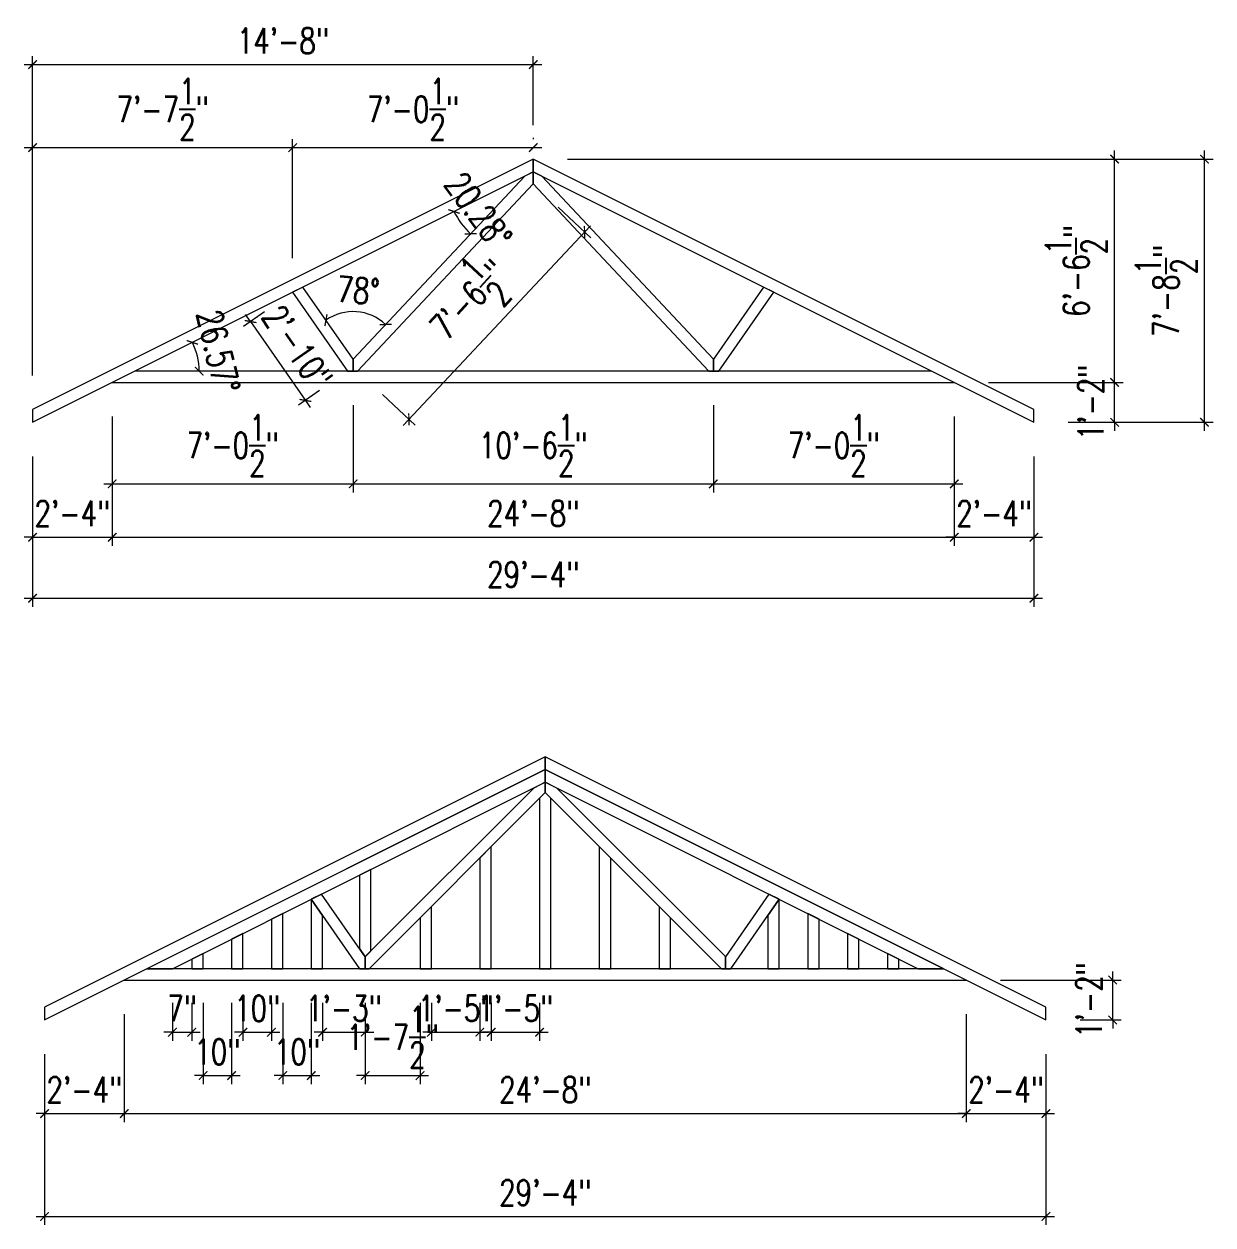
# Model space of a CAD drawing. Header units: inches. Extents: x -562 to 8953, y -6490 to -2066.
# Drawn here: x 3808.5 to 4226.5, y -5621.7 to -5199.7 of the extents above; entities that cross this region are included whole.
import ezdxf

# ---------------------------------------------------------------- set-up
doc = ezdxf.new("R2010")
doc.units = ezdxf.units.IN
doc.header["$MEASUREMENT"] = 0
doc.layers.add('A-COLS', color=52, linetype='Continuous', lineweight=9)
doc.styles.add('Arch-Dim', font='romans.shx', dxfattribs={"width": 0.75})
doc.dimstyles.new('Aec-Arch-I-48', dxfattribs={"dimscale": 48, "dimtxt": 0.1875, "dimasz": 0.0625, "dimexe": 0.0625, "dimexo": 0.25, "dimgap": 0.0625, "dimtad": 1, "dimdec": 1, "dimzin": 3, "dimdsep": 46, "dimlunit": 4, "dimtxsty": 'Arch-Dim', "dimblk": 'ARCHTICK', "dimcen": 0.09375, "dimdle": 0.0625, "dimclrd": 1, "dimclre": 1, "dimclrt": 1, "dimazin": 2, "dimtfac": 1, "dimtdec": 1, "dimtix": 1, "dimtmove": 1, "dimatfit": 2, "dimfxl": 1, "dimtolj": 1, "dimtzin": 0, "dimlwd": 5, "dimlwe": 5, "dimarcsym": 0})

# ---------------------------------------------------------------- blocks, each defined once
blk = doc.blocks.new('_ArchTick')
at = {"color": 0, "linetype": 'ByBlock', "lineweight": 100, "const_width": 0.15}
blk.add_lwpolyline([(-0.5, -0.5), (0.5, 0.5)], dxfattribs=at)
blk = doc.blocks.new('*D170')
at = {"color": 1, "linetype": 'Continuous', "lineweight": 5, "transparency": 16777216}
for p, q in [((3811.52, -5351.67), (3811.52, -5404.52)), ((4163.52, -5351.67), (4163.52, -5404.52)), ((3808.52, -5401.52), (4166.52, -5401.52))]:
    blk.add_line(p, q, dxfattribs=at)
at = {"layer": 'Defpoints', "color": 0, "transparency": 16777216}
for p in [(3811.52, -5339.67), (4163.52, -5339.67), (4163.52, -5401.52)]:
    blk.add_point(p, dxfattribs=at)
at = {"color": 1, "lineweight": 5, "transparency": 16777216, "xscale": 3, "yscale": 3, "zscale": 3, "rotation": 180}
blk.add_blockref('_ArchTick', (3811.52, -5401.52), dxfattribs=at)
at = {"color": 1, "lineweight": 5, "transparency": 16777216, "xscale": 3, "yscale": 3, "zscale": 3}
blk.add_blockref('_ArchTick', (4163.52, -5401.52), dxfattribs=at)
at = {"color": 1, "transparency": 16777216, "insert": (3987.52, -5393.16), "char_height": 9, "attachment_point": 5, "style": 'Arch-Dim'}
blk.add_mtext('\\A1;29\'-4"', dxfattribs=at)
blk = doc.blocks.new('*D171')
at = {"color": 1, "linetype": 'Continuous', "lineweight": 5, "transparency": 16777216}
for p, q in [((3839.52, -5337.67), (3839.52, -5383.07)), ((4135.52, -5337.67), (4135.52, -5383.07)), ((3836.52, -5380.07), (4138.52, -5380.07))]:
    blk.add_line(p, q, dxfattribs=at)
at = {"layer": 'Defpoints', "color": 0, "transparency": 16777216}
for p in [(3839.52, -5325.67), (4135.52, -5325.67), (4135.52, -5380.07)]:
    blk.add_point(p, dxfattribs=at)
at = {"color": 1, "lineweight": 5, "transparency": 16777216, "xscale": 3, "yscale": 3, "zscale": 3, "rotation": 180}
blk.add_blockref('_ArchTick', (3839.52, -5380.07), dxfattribs=at)
at = {"color": 1, "lineweight": 5, "transparency": 16777216, "xscale": 3, "yscale": 3, "zscale": 3}
blk.add_blockref('_ArchTick', (4135.52, -5380.07), dxfattribs=at)
at = {"color": 1, "transparency": 16777216, "insert": (3987.52, -5371.71), "char_height": 9, "attachment_point": 5, "style": 'Arch-Dim'}
blk.add_mtext('\\A1;24\'-8"', dxfattribs=at)
blk = doc.blocks.new('*D172')
at = {"color": 1, "linetype": 'Continuous', "lineweight": 5, "transparency": 16777216}
for p, q in [((4147.52, -5325.67), (4194.89, -5325.67)), ((4191.89, -5325.67), (4191.89, -5322.67)), ((4191.89, -5339.67), (4191.89, -5325.67)), ((4175.52, -5339.67), (4194.89, -5339.67)), ((4191.89, -5339.67), (4191.89, -5342.67))]:
    blk.add_line(p, q, dxfattribs=at)
at = {"layer": 'Defpoints', "color": 0, "transparency": 16777216}
for p in [(4135.52, -5325.67), (4191.89, -5325.67), (4163.52, -5339.67)]:
    blk.add_point(p, dxfattribs=at)
at = {"color": 1, "lineweight": 5, "transparency": 16777216, "xscale": 3, "yscale": 3, "zscale": 3}
for p, rotation in [((4191.89, -5325.67), 270), ((4191.89, -5339.67), 90)]:
    blk.add_blockref('_ArchTick', p, dxfattribs=dict(at, rotation=rotation))
at = {"color": 1, "transparency": 16777216, "insert": (4183.53, -5332.67), "char_height": 9, "attachment_point": 5, "rotation": 90, "style": 'Arch-Dim'}
blk.add_mtext('\\A1;1\'-2"', dxfattribs=at)
blk = doc.blocks.new('*D173')
at = {"color": 1, "linetype": 'Continuous', "lineweight": 5, "transparency": 16777216}
for p, q in [((4191.89, -5328.67), (4191.89, -5244.2)), ((3999.52, -5247.2), (4194.89, -5247.2)), ((4147.52, -5325.67), (4194.89, -5325.67))]:
    blk.add_line(p, q, dxfattribs=at)
at = {"layer": 'Defpoints', "color": 0, "transparency": 16777216}
for p in [(3987.52, -5247.2), (4191.89, -5247.2), (4135.52, -5325.67)]:
    blk.add_point(p, dxfattribs=at)
at = {"color": 1, "lineweight": 5, "transparency": 16777216, "xscale": 3, "yscale": 3, "zscale": 3}
for p, rotation in [((4191.89, -5247.2), 90), ((4191.89, -5325.67), 270)]:
    blk.add_blockref('_ArchTick', p, dxfattribs=dict(at, rotation=rotation))
at = {"color": 1, "transparency": 16777216, "insert": (4178.39, -5286.44), "char_height": 9, "attachment_point": 5, "rotation": 90, "style": 'Arch-Dim'}
blk.add_mtext('\\A1;6\'-6{\\H1x;\\S1/2;}"', dxfattribs=at)
blk = doc.blocks.new('*D174')
at = {"color": 1, "linetype": 'Continuous', "lineweight": 5, "transparency": 16777216}
for p, q in [((4223.47, -5342.67), (4223.47, -5244.2)), ((3999.52, -5247.2), (4226.47, -5247.2)), ((4175.52, -5339.67), (4226.47, -5339.67))]:
    blk.add_line(p, q, dxfattribs=at)
at = {"layer": 'Defpoints', "color": 0, "transparency": 16777216}
for p in [(3987.52, -5247.2), (4223.47, -5247.2), (4163.52, -5339.67)]:
    blk.add_point(p, dxfattribs=at)
at = {"color": 1, "lineweight": 5, "transparency": 16777216, "xscale": 3, "yscale": 3, "zscale": 3}
for p, rotation in [((4223.47, -5247.2), 90), ((4223.47, -5339.67), 270)]:
    blk.add_blockref('_ArchTick', p, dxfattribs=dict(at, rotation=rotation))
at = {"color": 1, "transparency": 16777216, "insert": (4209.97, -5293.44), "char_height": 9, "attachment_point": 5, "rotation": 90, "style": 'Arch-Dim'}
blk.add_mtext('\\A1;7\'-8{\\H1x;\\S1/2;}"', dxfattribs=at)
blk = doc.blocks.new('*D175')
at = {"color": 1, "linetype": 'Continuous', "lineweight": 5, "transparency": 16777216}
for p, q in [((3839.52, -5356.43), (3839.52, -5383.07)), ((3811.52, -5370.43), (3811.52, -5383.07)), ((3811.52, -5380.07), (3808.52, -5380.07)), ((3811.52, -5380.07), (3839.52, -5380.07)), ((3839.52, -5380.07), (3842.52, -5380.07))]:
    blk.add_line(p, q, dxfattribs=at)
at = {"layer": 'Defpoints', "color": 0, "transparency": 16777216}
for p in [(3839.52, -5344.43), (3811.52, -5358.43), (3839.52, -5380.07)]:
    blk.add_point(p, dxfattribs=at)
at = {"color": 1, "lineweight": 5, "transparency": 16777216, "xscale": 3, "yscale": 3, "zscale": 3}
blk.add_blockref('_ArchTick', (3811.52, -5380.07), dxfattribs=at)
at = {"color": 1, "lineweight": 5, "transparency": 16777216, "xscale": 3, "yscale": 3, "zscale": 3, "rotation": 180}
blk.add_blockref('_ArchTick', (3839.52, -5380.07), dxfattribs=at)
at = {"color": 1, "transparency": 16777216, "insert": (3825.52, -5371.71), "char_height": 9, "attachment_point": 5, "style": 'Arch-Dim'}
blk.add_mtext('\\A1;2\'-4"', dxfattribs=at)
blk = doc.blocks.new('*D176')
at = {"color": 1, "linetype": 'Continuous', "lineweight": 5, "transparency": 16777216}
for p, q in [((3924.21, -5333.67), (3924.21, -5364.31)), ((3839.52, -5337.67), (3839.52, -5364.31)), ((3836.52, -5361.31), (3927.21, -5361.31))]:
    blk.add_line(p, q, dxfattribs=at)
at = {"layer": 'Defpoints', "color": 0, "transparency": 16777216}
for p in [(3924.21, -5321.67), (3839.52, -5325.67), (3924.21, -5361.31)]:
    blk.add_point(p, dxfattribs=at)
at = {"color": 1, "lineweight": 5, "transparency": 16777216, "xscale": 3, "yscale": 3, "zscale": 3, "rotation": 180}
blk.add_blockref('_ArchTick', (3839.52, -5361.31), dxfattribs=at)
at = {"color": 1, "lineweight": 5, "transparency": 16777216, "xscale": 3, "yscale": 3, "zscale": 3}
blk.add_blockref('_ArchTick', (3924.21, -5361.31), dxfattribs=at)
at = {"color": 1, "transparency": 16777216, "insert": (3881.86, -5347.81), "char_height": 9, "attachment_point": 5, "style": 'Arch-Dim'}
blk.add_mtext('\\A1;7\'-0{\\H1x;\\S1/2;}"', dxfattribs=at)
blk = doc.blocks.new('*D177')
at = {"color": 1, "linetype": 'Continuous', "lineweight": 5, "transparency": 16777216}
for p, q in [((3924.21, -5333.67), (3924.21, -5364.31)), ((4050.83, -5333.67), (4050.83, -5364.31)), ((3921.21, -5361.31), (4053.83, -5361.31))]:
    blk.add_line(p, q, dxfattribs=at)
at = {"layer": 'Defpoints', "color": 0, "transparency": 16777216}
for p in [(3924.21, -5321.67), (4050.83, -5321.67), (4050.83, -5361.31)]:
    blk.add_point(p, dxfattribs=at)
at = {"color": 1, "lineweight": 5, "transparency": 16777216, "xscale": 3, "yscale": 3, "zscale": 3, "rotation": 180}
blk.add_blockref('_ArchTick', (3924.21, -5361.31), dxfattribs=at)
at = {"color": 1, "lineweight": 5, "transparency": 16777216, "xscale": 3, "yscale": 3, "zscale": 3}
blk.add_blockref('_ArchTick', (4050.83, -5361.31), dxfattribs=at)
at = {"color": 1, "transparency": 16777216, "insert": (3987.52, -5347.81), "char_height": 9, "attachment_point": 5, "style": 'Arch-Dim'}
blk.add_mtext('\\A1;10\'-6{\\H1x;\\S1/2;}"', dxfattribs=at)
blk = doc.blocks.new('*D178')
at = {"color": 1, "linetype": 'Continuous', "lineweight": 5, "transparency": 16777216}
for p, q in [((4050.83, -5333.67), (4050.83, -5364.31)), ((4135.52, -5337.67), (4135.52, -5364.31)), ((4047.83, -5361.31), (4138.52, -5361.31))]:
    blk.add_line(p, q, dxfattribs=at)
at = {"layer": 'Defpoints', "color": 0, "transparency": 16777216}
for p in [(4050.83, -5321.67), (4135.52, -5325.67), (4135.52, -5361.31)]:
    blk.add_point(p, dxfattribs=at)
at = {"color": 1, "lineweight": 5, "transparency": 16777216, "xscale": 3, "yscale": 3, "zscale": 3, "rotation": 180}
blk.add_blockref('_ArchTick', (4050.83, -5361.31), dxfattribs=at)
at = {"color": 1, "lineweight": 5, "transparency": 16777216, "xscale": 3, "yscale": 3, "zscale": 3}
blk.add_blockref('_ArchTick', (4135.52, -5361.31), dxfattribs=at)
at = {"color": 1, "transparency": 16777216, "insert": (4093.17, -5347.81), "char_height": 9, "attachment_point": 5, "style": 'Arch-Dim'}
blk.add_mtext('\\A1;7\'-0{\\H1x;\\S1/2;}"', dxfattribs=at)
blk = doc.blocks.new('*D179')
at = {"color": 1, "linetype": 'Continuous', "lineweight": 5, "transparency": 16777216}
for p, q in [((3893.1, -5300.81), (3885.68, -5305.98)), ((3888.15, -5304.26), (3886.43, -5301.8)), ((3888.15, -5304.26), (3907.44, -5331.98)), ((3912.4, -5328.53), (3904.98, -5333.69)), ((3907.44, -5331.98), (3909.15, -5334.44))]:
    blk.add_line(p, q, dxfattribs=at)
at = {"layer": 'Defpoints', "color": 0, "transparency": 16777216}
for p in [(3902.95, -5293.96), (3922.25, -5321.67), (3907.44, -5331.98)]:
    blk.add_point(p, dxfattribs=at)
at = {"color": 1, "lineweight": 5, "transparency": 16777216, "xscale": 3, "yscale": 3, "zscale": 3}
for p, rotation in [((3888.15, -5304.26), 304.8397437180369), ((3907.44, -5331.98), 124.8397437180369)]:
    blk.add_blockref('_ArchTick', p, dxfattribs=dict(at, rotation=rotation))
at = {"color": 1, "transparency": 16777216, "insert": (3904.65, -5313.35), "char_height": 9, "attachment_point": 5, "rotation": 304.8397, "style": 'Arch-Dim'}
blk.add_mtext('\\A1;2\'-10"', dxfattribs=at)
blk = doc.blocks.new('*D180')
at = {"color": 1, "linetype": 'Continuous', "lineweight": 5, "transparency": 16777216}
for p, q in [((3996.27, -5264.03), (4007.76, -5274.81)), ((3941.78, -5340.79), (4007.63, -5270.57)), ((3934.52, -5329.88), (3946.02, -5340.66))]:
    blk.add_line(p, q, dxfattribs=at)
at = {"layer": 'Defpoints', "color": 0, "transparency": 16777216}
for p in [(3987.52, -5255.82), (4005.57, -5272.75), (3925.77, -5321.67)]:
    blk.add_point(p, dxfattribs=at)
at = {"color": 1, "lineweight": 5, "transparency": 16777216, "xscale": 3, "yscale": 3, "zscale": 3}
for p, rotation in [((4005.57, -5272.75), 46.84195707382783), ((3943.83, -5338.61), 226.8419570738278)]:
    blk.add_blockref('_ArchTick', p, dxfattribs=dict(at, rotation=rotation))
at = {"color": 1, "transparency": 16777216, "insert": (3964.85, -5296.45), "char_height": 9, "attachment_point": 5, "rotation": 46.842, "style": 'Arch-Dim'}
blk.add_mtext('\\A1;7\'-6{\\H1x;\\S1/2;}"', dxfattribs=at)
blk = doc.blocks.new('*D181')
at = {"color": 1, "linetype": 'Continuous', "lineweight": 5, "transparency": 16777216}
for p, q in [((3811.52, -5323.2), (3811.52, -5210.97)), ((3987.52, -5235.2), (3987.52, -5210.97)), ((3808.52, -5213.97), (3990.52, -5213.97))]:
    blk.add_line(p, q, dxfattribs=at)
at = {"layer": 'Defpoints', "color": 0, "transparency": 16777216}
for p in [(3987.52, -5213.97), (3987.52, -5247.2), (3811.52, -5335.2)]:
    blk.add_point(p, dxfattribs=at)
at = {"color": 1, "lineweight": 5, "transparency": 16777216, "xscale": 3, "yscale": 3, "zscale": 3, "rotation": 180}
blk.add_blockref('_ArchTick', (3811.52, -5213.97), dxfattribs=at)
at = {"color": 1, "lineweight": 5, "transparency": 16777216, "xscale": 3, "yscale": 3, "zscale": 3}
blk.add_blockref('_ArchTick', (3987.52, -5213.97), dxfattribs=at)
at = {"color": 1, "transparency": 16777216, "insert": (3899.52, -5205.62), "char_height": 9, "attachment_point": 5, "style": 'Arch-Dim'}
blk.add_mtext('\\A1;14\'-8"', dxfattribs=at)
blk = doc.blocks.new('*D182')
at = {"color": 1, "linetype": 'Continuous', "lineweight": 5, "transparency": 16777216}
blk.add_arc((3847.52, -5321.67), 22.57, 360, 26.5651, dxfattribs=at)
at = {"layer": 'Defpoints', "color": 0, "transparency": 16777216}
for p in [(3987.52, -5251.67), (3847.52, -5321.67), (3869.82, -5318.2), (4127.52, -5321.67), (3811.52, -5339.67)]:
    blk.add_point(p, dxfattribs=at)
at = {"color": 1, "lineweight": 5, "transparency": 16777216, "xscale": 3, "yscale": 3, "zscale": 3}
for p, rotation in [((3867.71, -5311.58), 116.565051177078), ((3870.09, -5321.67), 269.9999999999993)]:
    blk.add_blockref('_ArchTick', p, dxfattribs=dict(at, rotation=rotation))
at = {"color": 1, "transparency": 16777216, "insert": (3876.79, -5314.76), "char_height": 9, "attachment_point": 5, "rotation": 283.2825, "style": 'Arch-Dim'}
blk.add_mtext('\\A1;26.57°', dxfattribs=at)
blk = doc.blocks.new('*D183')
at = {"color": 1, "linetype": 'Continuous', "lineweight": 5, "transparency": 16777216}
blk.add_arc((3924.21, -5317.49), 16.72, 46.842, 124.8397, dxfattribs=at)
at = {"layer": 'Defpoints', "color": 0, "transparency": 16777216}
for p in [(3984.52, -5253.17), (3906.57, -5292.15), (3929.14, -5301.52), (3924.21, -5317.49), (3924.21, -5317.49)]:
    blk.add_point(p, dxfattribs=at)
at = {"color": 1, "lineweight": 5, "transparency": 16777216, "xscale": 3, "yscale": 3, "zscale": 3}
for p, rotation in [((3914.66, -5303.77), 214.8397437180378), ((3935.64, -5305.3), 316.8419570738278)]:
    blk.add_blockref('_ArchTick', p, dxfattribs=dict(at, rotation=rotation))
at = {"color": 1, "transparency": 16777216, "insert": (3925.97, -5293.34), "char_height": 9, "attachment_point": 5, "rotation": 355.8409, "style": 'Arch-Dim'}
blk.add_mtext('\\A1;78°', dxfattribs=at)
blk = doc.blocks.new('*D184')
at = {"color": 1, "linetype": 'Continuous', "lineweight": 5, "transparency": 16777216}
blk.add_arc((3984.52, -5253.17), 27.79, 206.5651, 226.842, dxfattribs=at)
at = {"layer": 'Defpoints', "color": 0, "transparency": 16777216}
for p in [(3984.52, -5253.17), (3987.52, -5251.67), (3961.3, -5268.44), (3924.21, -5317.49), (3811.52, -5339.67)]:
    blk.add_point(p, dxfattribs=at)
at = {"color": 1, "lineweight": 5, "transparency": 16777216, "xscale": 3, "yscale": 3, "zscale": 3}
for p, rotation in [((3959.66, -5265.6), 116.5650511770781), ((3965.51, -5273.45), 316.8419570738284)]:
    blk.add_blockref('_ArchTick', p, dxfattribs=dict(at, rotation=rotation))
at = {"color": 1, "transparency": 16777216, "insert": (3968.25, -5265.3), "char_height": 9, "attachment_point": 5, "rotation": 306.7035, "style": 'Arch-Dim'}
blk.add_mtext('\\A1;20.28°', dxfattribs=at)
blk = doc.blocks.new('*D185')
at = {"color": 1, "linetype": 'Continuous', "lineweight": 5, "transparency": 16777216}
for p, q in [((3811.52, -5323.2), (3811.52, -5240.15)), ((3902.95, -5281.96), (3902.95, -5240.15)), ((3808.52, -5243.15), (3905.95, -5243.15))]:
    blk.add_line(p, q, dxfattribs=at)
at = {"layer": 'Defpoints', "color": 0, "transparency": 16777216}
for p in [(3902.95, -5243.15), (3902.95, -5293.96), (3811.52, -5335.2)]:
    blk.add_point(p, dxfattribs=at)
at = {"color": 1, "lineweight": 5, "transparency": 16777216, "xscale": 3, "yscale": 3, "zscale": 3, "rotation": 180}
blk.add_blockref('_ArchTick', (3811.52, -5243.15), dxfattribs=at)
at = {"color": 1, "lineweight": 5, "transparency": 16777216, "xscale": 3, "yscale": 3, "zscale": 3}
blk.add_blockref('_ArchTick', (3902.95, -5243.15), dxfattribs=at)
at = {"color": 1, "transparency": 16777216, "insert": (3857.24, -5229.65), "char_height": 9, "attachment_point": 5, "style": 'Arch-Dim'}
blk.add_mtext('\\A1;7\'-7{\\H1x;\\S1/2;}"', dxfattribs=at)
blk = doc.blocks.new('*D186')
at = {"color": 1, "linetype": 'Continuous', "lineweight": 5, "transparency": 16777216}
for p, q in [((3902.95, -5281.96), (3902.95, -5240.15)), ((3987.52, -5239.67), (3987.52, -5240.15)), ((3899.95, -5243.15), (3990.52, -5243.15))]:
    blk.add_line(p, q, dxfattribs=at)
at = {"layer": 'Defpoints', "color": 0, "transparency": 16777216}
for p in [(3987.52, -5243.15), (3987.52, -5251.67), (3902.95, -5293.96)]:
    blk.add_point(p, dxfattribs=at)
at = {"color": 1, "lineweight": 5, "transparency": 16777216, "xscale": 3, "yscale": 3, "zscale": 3, "rotation": 180}
blk.add_blockref('_ArchTick', (3902.95, -5243.15), dxfattribs=at)
at = {"color": 1, "lineweight": 5, "transparency": 16777216, "xscale": 3, "yscale": 3, "zscale": 3}
blk.add_blockref('_ArchTick', (3987.52, -5243.15), dxfattribs=at)
at = {"color": 1, "transparency": 16777216, "insert": (3945.24, -5229.65), "char_height": 9, "attachment_point": 5, "style": 'Arch-Dim'}
blk.add_mtext('\\A1;7\'-0{\\H1x;\\S1/2;}"', dxfattribs=at)
blk = doc.blocks.new('*D187')
at = {"color": 1, "linetype": 'Continuous', "lineweight": 5, "transparency": 16777216}
for p, q in [((3815.74, -5561.68), (3815.74, -5621.73)), ((4167.74, -5561.68), (4167.74, -5621.73)), ((3812.74, -5618.73), (4170.74, -5618.73))]:
    blk.add_line(p, q, dxfattribs=at)
at = {"layer": 'Defpoints', "color": 0, "transparency": 16777216}
for p in [(3815.74, -5549.68), (4167.74, -5549.68), (4167.74, -5618.73)]:
    blk.add_point(p, dxfattribs=at)
at = {"color": 1, "lineweight": 5, "transparency": 16777216, "xscale": 3, "yscale": 3, "zscale": 3, "rotation": 180}
blk.add_blockref('_ArchTick', (3815.74, -5618.73), dxfattribs=at)
at = {"color": 1, "lineweight": 5, "transparency": 16777216, "xscale": 3, "yscale": 3, "zscale": 3}
blk.add_blockref('_ArchTick', (4167.74, -5618.73), dxfattribs=at)
at = {"color": 1, "transparency": 16777216, "insert": (3991.74, -5610.38), "char_height": 9, "attachment_point": 5, "style": 'Arch-Dim'}
blk.add_mtext('\\A1;29\'-4"', dxfattribs=at)
blk = doc.blocks.new('*D188')
at = {"color": 1, "linetype": 'Continuous', "lineweight": 5, "transparency": 16777216}
for p, q in [((3843.74, -5547.68), (3843.74, -5585.59)), ((3815.74, -5561.68), (3815.74, -5585.59)), ((3815.74, -5582.59), (3812.74, -5582.59)), ((3815.74, -5582.59), (3843.74, -5582.59)), ((3843.74, -5582.59), (3846.74, -5582.59))]:
    blk.add_line(p, q, dxfattribs=at)
at = {"layer": 'Defpoints', "color": 0, "transparency": 16777216}
for p in [(3843.74, -5535.68), (3815.74, -5549.68), (3843.74, -5582.59)]:
    blk.add_point(p, dxfattribs=at)
at = {"color": 1, "lineweight": 5, "transparency": 16777216, "xscale": 3, "yscale": 3, "zscale": 3}
blk.add_blockref('_ArchTick', (3815.74, -5582.59), dxfattribs=at)
at = {"color": 1, "lineweight": 5, "transparency": 16777216, "xscale": 3, "yscale": 3, "zscale": 3, "rotation": 180}
blk.add_blockref('_ArchTick', (3843.74, -5582.59), dxfattribs=at)
at = {"color": 1, "transparency": 16777216, "insert": (3829.74, -5574.23), "char_height": 9, "attachment_point": 5, "style": 'Arch-Dim'}
blk.add_mtext('\\A1;2\'-4"', dxfattribs=at)
blk = doc.blocks.new('*D189')
at = {"color": 1, "linetype": 'Continuous', "lineweight": 5, "transparency": 16777216}
for p, q in [((3843.74, -5547.68), (3843.74, -5585.59)), ((4139.74, -5547.68), (4139.74, -5585.59)), ((3840.74, -5582.59), (4142.74, -5582.59))]:
    blk.add_line(p, q, dxfattribs=at)
at = {"layer": 'Defpoints', "color": 0, "transparency": 16777216}
for p in [(3843.74, -5535.68), (4139.74, -5535.68), (4139.74, -5582.59)]:
    blk.add_point(p, dxfattribs=at)
at = {"color": 1, "lineweight": 5, "transparency": 16777216, "xscale": 3, "yscale": 3, "zscale": 3, "rotation": 180}
blk.add_blockref('_ArchTick', (3843.74, -5582.59), dxfattribs=at)
at = {"color": 1, "lineweight": 5, "transparency": 16777216, "xscale": 3, "yscale": 3, "zscale": 3}
blk.add_blockref('_ArchTick', (4139.74, -5582.59), dxfattribs=at)
at = {"color": 1, "transparency": 16777216, "insert": (3991.74, -5574.23), "char_height": 9, "attachment_point": 5, "style": 'Arch-Dim'}
blk.add_mtext('\\A1;24\'-8"', dxfattribs=at)
blk = doc.blocks.new('*D190')
at = {"color": 1, "linetype": 'Continuous', "lineweight": 5, "transparency": 16777216}
for p, q in [((4135.52, -5337.67), (4135.52, -5383.07)), ((4163.52, -5351.67), (4163.52, -5383.07)), ((4135.52, -5380.07), (4132.52, -5380.07)), ((4135.52, -5380.07), (4163.52, -5380.07)), ((4163.52, -5380.07), (4166.52, -5380.07))]:
    blk.add_line(p, q, dxfattribs=at)
at = {"layer": 'Defpoints', "color": 0, "transparency": 16777216}
for p in [(4135.52, -5325.67), (4163.52, -5339.67), (4163.52, -5380.07)]:
    blk.add_point(p, dxfattribs=at)
at = {"color": 1, "lineweight": 5, "transparency": 16777216, "xscale": 3, "yscale": 3, "zscale": 3}
blk.add_blockref('_ArchTick', (4135.52, -5380.07), dxfattribs=at)
at = {"color": 1, "lineweight": 5, "transparency": 16777216, "xscale": 3, "yscale": 3, "zscale": 3, "rotation": 180}
blk.add_blockref('_ArchTick', (4163.52, -5380.07), dxfattribs=at)
at = {"color": 1, "transparency": 16777216, "insert": (4149.52, -5371.71), "char_height": 9, "attachment_point": 5, "style": 'Arch-Dim'}
blk.add_mtext('\\A1;2\'-4"', dxfattribs=at)
blk = doc.blocks.new('*D191')
at = {"color": 1, "linetype": 'Continuous', "lineweight": 5, "transparency": 16777216}
for p, q in [((4139.74, -5547.68), (4139.74, -5585.59)), ((4167.74, -5561.68), (4167.74, -5585.59)), ((4139.74, -5582.59), (4136.74, -5582.59)), ((4139.74, -5582.59), (4167.74, -5582.59)), ((4167.74, -5582.59), (4170.74, -5582.59))]:
    blk.add_line(p, q, dxfattribs=at)
at = {"layer": 'Defpoints', "color": 0, "transparency": 16777216}
for p in [(4139.74, -5535.68), (4167.74, -5549.68), (4167.74, -5582.59)]:
    blk.add_point(p, dxfattribs=at)
at = {"color": 1, "lineweight": 5, "transparency": 16777216, "xscale": 3, "yscale": 3, "zscale": 3}
blk.add_blockref('_ArchTick', (4139.74, -5582.59), dxfattribs=at)
at = {"color": 1, "lineweight": 5, "transparency": 16777216, "xscale": 3, "yscale": 3, "zscale": 3, "rotation": 180}
blk.add_blockref('_ArchTick', (4167.74, -5582.59), dxfattribs=at)
at = {"color": 1, "transparency": 16777216, "insert": (4153.74, -5574.23), "char_height": 9, "attachment_point": 5, "style": 'Arch-Dim'}
blk.add_mtext('\\A1;2\'-4"', dxfattribs=at)
blk = doc.blocks.new('*D192')
at = {"color": 1, "linetype": 'Continuous', "lineweight": 5, "transparency": 16777216}
for p, q in [((4191.21, -5535.68), (4191.21, -5532.68)), ((4151.74, -5535.68), (4194.21, -5535.68)), ((4191.21, -5549.68), (4191.21, -5535.68)), ((4179.74, -5549.68), (4194.21, -5549.68)), ((4191.21, -5549.68), (4191.21, -5552.68))]:
    blk.add_line(p, q, dxfattribs=at)
at = {"layer": 'Defpoints', "color": 0, "transparency": 16777216}
for p in [(4139.74, -5535.68), (4191.21, -5535.68), (4167.74, -5549.68)]:
    blk.add_point(p, dxfattribs=at)
at = {"color": 1, "lineweight": 5, "transparency": 16777216, "xscale": 3, "yscale": 3, "zscale": 3}
for p, rotation in [((4191.21, -5535.68), 270), ((4191.21, -5549.68), 90)]:
    blk.add_blockref('_ArchTick', p, dxfattribs=dict(at, rotation=rotation))
at = {"color": 1, "transparency": 16777216, "insert": (4182.86, -5542.68), "char_height": 9, "attachment_point": 5, "rotation": 90, "style": 'Arch-Dim'}
blk.add_mtext('\\A1;1\'-2"', dxfattribs=at)
blk = doc.blocks.new('*D193')
at = {"color": 1, "linetype": 'Continuous', "lineweight": 5, "transparency": 16777216}
for p, q in [((3860.69, -5543.68), (3860.69, -5557.01)), ((3867.49, -5543.68), (3867.49, -5557.01)), ((3860.69, -5554.01), (3857.69, -5554.01)), ((3860.69, -5554.01), (3867.49, -5554.01)), ((3867.49, -5554.01), (3870.49, -5554.01))]:
    blk.add_line(p, q, dxfattribs=at)
at = {"layer": 'Defpoints', "color": 0, "transparency": 16777216}
for p in [(3860.69, -5531.68), (3867.49, -5531.68), (3867.49, -5554.01)]:
    blk.add_point(p, dxfattribs=at)
at = {"color": 1, "lineweight": 5, "transparency": 16777216, "xscale": 3, "yscale": 3, "zscale": 3}
blk.add_blockref('_ArchTick', (3860.69, -5554.01), dxfattribs=at)
at = {"color": 1, "lineweight": 5, "transparency": 16777216, "xscale": 3, "yscale": 3, "zscale": 3, "rotation": 180}
blk.add_blockref('_ArchTick', (3867.49, -5554.01), dxfattribs=at)
at = {"color": 1, "transparency": 16777216, "insert": (3864.09, -5545.65), "char_height": 9, "attachment_point": 5, "style": 'Arch-Dim'}
blk.add_mtext('\\A1;7"', dxfattribs=at)
blk = doc.blocks.new('*D194')
at = {"color": 1, "linetype": 'Continuous', "lineweight": 5, "transparency": 16777216}
for p, q in [((3871.49, -5543.68), (3871.49, -5572.23)), ((3881.49, -5543.68), (3881.49, -5572.23)), ((3871.49, -5569.23), (3868.49, -5569.23)), ((3871.49, -5569.23), (3881.49, -5569.23)), ((3881.49, -5569.23), (3884.49, -5569.23))]:
    blk.add_line(p, q, dxfattribs=at)
at = {"layer": 'Defpoints', "color": 0, "transparency": 16777216}
for p in [(3871.49, -5531.68), (3881.49, -5531.68), (3881.49, -5569.23)]:
    blk.add_point(p, dxfattribs=at)
at = {"color": 1, "lineweight": 5, "transparency": 16777216, "xscale": 3, "yscale": 3, "zscale": 3}
blk.add_blockref('_ArchTick', (3871.49, -5569.23), dxfattribs=at)
at = {"color": 1, "lineweight": 5, "transparency": 16777216, "xscale": 3, "yscale": 3, "zscale": 3, "rotation": 180}
blk.add_blockref('_ArchTick', (3881.49, -5569.23), dxfattribs=at)
at = {"color": 1, "transparency": 16777216, "insert": (3876.49, -5560.88), "char_height": 9, "attachment_point": 5, "style": 'Arch-Dim'}
blk.add_mtext('\\A1;10"', dxfattribs=at)
blk = doc.blocks.new('*D195')
at = {"color": 1, "linetype": 'Continuous', "lineweight": 5, "transparency": 16777216}
for p, q in [((3885.49, -5543.68), (3885.49, -5557.01)), ((3895.49, -5543.68), (3895.49, -5557.01)), ((3885.49, -5554.01), (3882.49, -5554.01)), ((3885.49, -5554.01), (3895.49, -5554.01)), ((3895.49, -5554.01), (3898.49, -5554.01))]:
    blk.add_line(p, q, dxfattribs=at)
at = {"layer": 'Defpoints', "color": 0, "transparency": 16777216}
for p in [(3885.49, -5531.68), (3895.49, -5531.68), (3895.49, -5554.01)]:
    blk.add_point(p, dxfattribs=at)
at = {"color": 1, "lineweight": 5, "transparency": 16777216, "xscale": 3, "yscale": 3, "zscale": 3}
blk.add_blockref('_ArchTick', (3885.49, -5554.01), dxfattribs=at)
at = {"color": 1, "lineweight": 5, "transparency": 16777216, "xscale": 3, "yscale": 3, "zscale": 3, "rotation": 180}
blk.add_blockref('_ArchTick', (3895.49, -5554.01), dxfattribs=at)
at = {"color": 1, "transparency": 16777216, "insert": (3890.49, -5545.65), "char_height": 9, "attachment_point": 5, "style": 'Arch-Dim'}
blk.add_mtext('\\A1;10"', dxfattribs=at)
blk = doc.blocks.new('*D196')
at = {"color": 1, "linetype": 'Continuous', "lineweight": 5, "transparency": 16777216}
for p, q in [((3899.49, -5543.68), (3899.49, -5572.23)), ((3909.49, -5543.68), (3909.49, -5572.23)), ((3899.49, -5569.23), (3896.49, -5569.23)), ((3899.49, -5569.23), (3909.49, -5569.23)), ((3909.49, -5569.23), (3912.49, -5569.23))]:
    blk.add_line(p, q, dxfattribs=at)
at = {"layer": 'Defpoints', "color": 0, "transparency": 16777216}
for p in [(3899.49, -5531.68), (3909.49, -5531.68), (3909.49, -5569.23)]:
    blk.add_point(p, dxfattribs=at)
at = {"color": 1, "lineweight": 5, "transparency": 16777216, "xscale": 3, "yscale": 3, "zscale": 3}
blk.add_blockref('_ArchTick', (3899.49, -5569.23), dxfattribs=at)
at = {"color": 1, "lineweight": 5, "transparency": 16777216, "xscale": 3, "yscale": 3, "zscale": 3, "rotation": 180}
blk.add_blockref('_ArchTick', (3909.49, -5569.23), dxfattribs=at)
at = {"color": 1, "transparency": 16777216, "insert": (3904.49, -5560.88), "char_height": 9, "attachment_point": 5, "style": 'Arch-Dim'}
blk.add_mtext('\\A1;10"', dxfattribs=at)
blk = doc.blocks.new('*D197')
at = {"color": 1, "linetype": 'Continuous', "lineweight": 5, "transparency": 16777216}
for p, q in [((3913.49, -5543.68), (3913.49, -5557.01)), ((3928.43, -5543.68), (3928.43, -5557.01)), ((3913.49, -5554.01), (3910.49, -5554.01)), ((3913.49, -5554.01), (3928.43, -5554.01)), ((3928.43, -5554.01), (3931.43, -5554.01))]:
    blk.add_line(p, q, dxfattribs=at)
at = {"layer": 'Defpoints', "color": 0, "transparency": 16777216}
for p in [(3913.49, -5531.68), (3928.43, -5531.68), (3928.43, -5554.01)]:
    blk.add_point(p, dxfattribs=at)
at = {"color": 1, "lineweight": 5, "transparency": 16777216, "xscale": 3, "yscale": 3, "zscale": 3}
blk.add_blockref('_ArchTick', (3913.49, -5554.01), dxfattribs=at)
at = {"color": 1, "lineweight": 5, "transparency": 16777216, "xscale": 3, "yscale": 3, "zscale": 3, "rotation": 180}
blk.add_blockref('_ArchTick', (3928.43, -5554.01), dxfattribs=at)
at = {"color": 1, "transparency": 16777216, "insert": (3920.96, -5545.65), "char_height": 9, "attachment_point": 5, "style": 'Arch-Dim'}
blk.add_mtext('\\A1;1\'-3"', dxfattribs=at)
blk = doc.blocks.new('*D198')
at = {"color": 1, "linetype": 'Continuous', "lineweight": 5, "transparency": 16777216}
for p, q in [((3928.43, -5543.68), (3928.43, -5572.23)), ((3947.74, -5543.68), (3947.74, -5572.23)), ((3928.43, -5569.23), (3925.43, -5569.23)), ((3928.43, -5569.23), (3947.74, -5569.23)), ((3947.74, -5569.23), (3950.74, -5569.23))]:
    blk.add_line(p, q, dxfattribs=at)
at = {"layer": 'Defpoints', "color": 0, "transparency": 16777216}
for p in [(3928.43, -5531.68), (3947.74, -5531.68), (3947.74, -5569.23)]:
    blk.add_point(p, dxfattribs=at)
at = {"color": 1, "lineweight": 5, "transparency": 16777216, "xscale": 3, "yscale": 3, "zscale": 3}
blk.add_blockref('_ArchTick', (3928.43, -5569.23), dxfattribs=at)
at = {"color": 1, "lineweight": 5, "transparency": 16777216, "xscale": 3, "yscale": 3, "zscale": 3, "rotation": 180}
blk.add_blockref('_ArchTick', (3947.74, -5569.23), dxfattribs=at)
at = {"color": 1, "transparency": 16777216, "insert": (3938.09, -5555.73), "char_height": 9, "attachment_point": 5, "style": 'Arch-Dim'}
blk.add_mtext('\\A1;1\'-7{\\H1x;\\S1/2;}"', dxfattribs=at)
blk = doc.blocks.new('*D199')
at = {"color": 1, "linetype": 'Continuous', "lineweight": 5, "transparency": 16777216}
for p, q in [((3951.74, -5543.68), (3951.74, -5557.01)), ((3968.74, -5543.68), (3968.74, -5557.01)), ((3951.74, -5554.01), (3948.74, -5554.01)), ((3951.74, -5554.01), (3968.74, -5554.01)), ((3968.74, -5554.01), (3971.74, -5554.01))]:
    blk.add_line(p, q, dxfattribs=at)
at = {"layer": 'Defpoints', "color": 0, "transparency": 16777216}
for p in [(3951.74, -5531.68), (3968.74, -5531.68), (3968.74, -5554.01)]:
    blk.add_point(p, dxfattribs=at)
at = {"color": 1, "lineweight": 5, "transparency": 16777216, "xscale": 3, "yscale": 3, "zscale": 3}
blk.add_blockref('_ArchTick', (3951.74, -5554.01), dxfattribs=at)
at = {"color": 1, "lineweight": 5, "transparency": 16777216, "xscale": 3, "yscale": 3, "zscale": 3, "rotation": 180}
blk.add_blockref('_ArchTick', (3968.74, -5554.01), dxfattribs=at)
at = {"color": 1, "transparency": 16777216, "insert": (3960.24, -5545.65), "char_height": 9, "attachment_point": 5, "style": 'Arch-Dim'}
blk.add_mtext('\\A1;1\'-5"', dxfattribs=at)
blk = doc.blocks.new('*D200')
at = {"color": 1, "linetype": 'Continuous', "lineweight": 5, "transparency": 16777216}
for p, q in [((3972.74, -5543.68), (3972.74, -5557.01)), ((3989.74, -5543.68), (3989.74, -5557.01)), ((3972.74, -5554.01), (3969.74, -5554.01)), ((3972.74, -5554.01), (3989.74, -5554.01)), ((3989.74, -5554.01), (3992.74, -5554.01))]:
    blk.add_line(p, q, dxfattribs=at)
at = {"layer": 'Defpoints', "color": 0, "transparency": 16777216}
for p in [(3972.74, -5531.68), (3989.74, -5531.68), (3989.74, -5554.01)]:
    blk.add_point(p, dxfattribs=at)
at = {"color": 1, "lineweight": 5, "transparency": 16777216, "xscale": 3, "yscale": 3, "zscale": 3}
blk.add_blockref('_ArchTick', (3972.74, -5554.01), dxfattribs=at)
at = {"color": 1, "lineweight": 5, "transparency": 16777216, "xscale": 3, "yscale": 3, "zscale": 3, "rotation": 180}
blk.add_blockref('_ArchTick', (3989.74, -5554.01), dxfattribs=at)
at = {"color": 1, "transparency": 16777216, "insert": (3981.24, -5545.65), "char_height": 9, "attachment_point": 5, "style": 'Arch-Dim'}
blk.add_mtext('\\A1;1\'-5"', dxfattribs=at)

msp = doc.modelspace()

# ---------------------------------------------------------------- linework, layer by layer
at = {"layer": 'A-COLS'}
for p, q in [((3987.52, -5247.2), (3811.52, -5335.2)), ((4163.52, -5335.2), (3987.52, -5247.2)), ((3987.52, -5247.2), (3987.52, -5251.67)), ((3987.52, -5251.67), (3987.52, -5247.2)), ((3811.52, -5339.67), (3987.52, -5251.67)), ((3984.52, -5253.17), (3924.21, -5317.49)), ((3987.52, -5251.67), (3984.52, -5253.17)), ((3990.52, -5253.17), (3987.52, -5251.67)), ((3987.52, -5251.67), (3987.52, -5255.82)), ((3987.52, -5251.67), (4163.52, -5339.67)), ((3987.52, -5255.82), (3987.52, -5251.67)), ((4050.83, -5317.49), (3990.52, -5253.17)), ((3925.77, -5321.67), (3987.52, -5255.82)), ((3987.52, -5255.82), (4049.27, -5321.67)), ((3906.57, -5292.15), (3902.95, -5293.96)), ((3924.21, -5317.49), (3906.57, -5292.15)), ((4068.47, -5292.15), (4050.83, -5317.49)), ((4072.08, -5293.96), (4068.47, -5292.15)), ((3902.95, -5293.96), (3922.25, -5321.67)), ((4052.79, -5321.67), (4072.08, -5293.96)), ((3924.21, -5321.67), (3924.21, -5317.49)), ((3924.21, -5317.49), (3924.21, -5321.67)), ((4050.83, -5317.49), (4050.83, -5321.67)), ((4050.83, -5321.67), (4050.83, -5317.49)), ((3847.52, -5321.67), (3839.52, -5325.67)), ((4127.52, -5321.67), (3847.52, -5321.67)), ((3922.25, -5321.67), (3924.21, -5321.67)), ((3924.21, -5321.67), (3925.77, -5321.67)), ((4049.27, -5321.67), (4050.83, -5321.67)), ((4050.83, -5321.67), (4052.79, -5321.67)), ((4135.52, -5325.67), (4127.52, -5321.67)), ((3839.52, -5325.67), (4135.52, -5325.67)), ((3811.52, -5335.2), (3811.52, -5339.67)), ((4163.52, -5339.67), (4163.52, -5335.2)), ((3991.74, -5457.21), (3815.74, -5545.21)), ((4167.74, -5545.21), (3991.74, -5457.21)), ((3991.74, -5457.21), (3991.74, -5461.68)), ((3991.74, -5461.68), (3991.74, -5457.21)), ((3815.74, -5549.68), (3991.74, -5461.68)), ((3991.74, -5461.68), (3851.88, -5531.61)), ((4131.61, -5531.61), (3991.74, -5461.68)), ((3991.74, -5461.68), (3991.74, -5466.15)), ((3991.74, -5466.15), (3991.74, -5461.68)), ((3991.74, -5461.68), (4167.74, -5549.68)), ((3860.69, -5531.68), (3991.74, -5466.15)), ((3987.68, -5468.18), (3928.43, -5527.43)), ((3991.74, -5466.15), (3987.68, -5468.18)), ((3995.8, -5468.18), (3991.74, -5466.15)), ((3991.74, -5466.15), (3991.74, -5469.78)), ((3991.74, -5466.15), (4122.8, -5531.68)), ((3991.74, -5469.78), (3991.74, -5466.15)), ((4055.05, -5527.43), (3995.8, -5468.18)), ((3929.84, -5531.68), (3991.74, -5469.78)), ((3991.74, -5469.78), (3989.74, -5471.78)), ((3989.74, -5471.78), (3989.74, -5531.68)), ((3993.74, -5471.78), (3991.74, -5469.78)), ((3991.74, -5469.78), (4053.64, -5531.68)), ((3993.74, -5531.68), (3993.74, -5471.78)), ((3972.74, -5488.78), (3968.74, -5492.78)), ((3972.74, -5531.68), (3972.74, -5488.78)), ((4014.74, -5492.78), (4010.74, -5488.78)), ((4010.74, -5488.78), (4010.74, -5531.68)), ((3968.74, -5492.78), (3968.74, -5531.68)), ((4014.74, -5531.68), (4014.74, -5492.78)), ((3930.43, -5496.81), (3926.43, -5498.81)), ((3926.43, -5498.81), (3926.43, -5524.63)), ((3930.43, -5525.5), (3930.43, -5496.81)), ((3913.1, -5505.47), (3909.49, -5507.28)), ((3913.49, -5513.03), (3909.49, -5507.28)), ((3909.49, -5507.28), (3909.49, -5531.68)), ((3909.49, -5507.28), (3926.47, -5531.68)), ((3928.43, -5527.5), (3913.1, -5505.47)), ((4070.38, -5505.47), (4055.05, -5527.5)), ((4070.38, -5505.47), (4055.05, -5527.5)), ((4057.01, -5531.68), (4074, -5507.28)), ((4057.01, -5531.68), (4074, -5507.28)), ((4074, -5507.28), (4070, -5513.03)), ((4074, -5507.28), (4070.38, -5505.47)), ((4074, -5507.28), (4070.38, -5505.47)), ((4074, -5531.68), (4074, -5507.28)), ((3951.74, -5509.78), (3947.74, -5513.78)), ((3951.74, -5531.68), (3951.74, -5509.78)), ((4035.74, -5513.78), (4031.74, -5509.78)), ((4031.74, -5509.78), (4031.74, -5531.68)), ((3899.49, -5512.28), (3895.49, -5514.28)), ((3895.49, -5514.28), (3895.49, -5531.68)), ((3899.49, -5531.68), (3899.49, -5512.28)), ((3913.49, -5531.68), (3913.49, -5513.03)), ((3947.74, -5513.78), (3947.74, -5531.68)), ((4035.74, -5531.68), (4035.74, -5513.78)), ((4070, -5513.03), (4070, -5531.68)), ((4088, -5514.28), (4084, -5512.28)), ((4084, -5512.28), (4084, -5531.68)), ((4088, -5531.68), (4088, -5514.28)), ((3885.49, -5519.28), (3881.49, -5521.28)), ((3885.49, -5531.68), (3885.49, -5519.28)), ((4102, -5521.28), (4098, -5519.28)), ((4098, -5519.28), (4098, -5531.68)), ((3881.49, -5521.28), (3881.49, -5531.68)), ((4102, -5531.68), (4102, -5521.28)), ((3871.49, -5526.28), (3867.49, -5528.28)), ((3867.49, -5528.28), (3867.49, -5531.68)), ((3871.49, -5531.68), (3871.49, -5526.28)), ((3926.43, -5524.63), (3928.43, -5527.5)), ((3928.43, -5527.5), (3930.43, -5525.5)), ((3928.43, -5527.43), (3928.43, -5531.68)), ((3928.43, -5531.68), (3928.43, -5527.5)), ((4055.05, -5531.68), (4055.05, -5527.43)), ((4055.05, -5527.5), (4055.05, -5531.68)), ((4055.05, -5527.5), (4055.05, -5531.68)), ((4116, -5528.28), (4112, -5526.28)), ((4112, -5526.28), (4112, -5531.68)), ((4116, -5531.68), (4116, -5528.28)), ((3851.74, -5531.68), (3843.74, -5535.68)), ((3851.74, -5531.68), (3860.69, -5531.68)), ((4131.74, -5531.68), (3851.74, -5531.68)), ((3867.49, -5531.68), (3871.49, -5531.68)), ((3881.49, -5531.68), (3885.49, -5531.68)), ((3895.49, -5531.68), (3899.49, -5531.68)), ((3909.49, -5531.68), (3913.49, -5531.68)), ((3926.47, -5531.68), (3928.43, -5531.68)), ((3928.43, -5531.68), (3929.84, -5531.68)), ((3947.74, -5531.68), (3951.74, -5531.68)), ((3968.74, -5531.68), (3972.74, -5531.68)), ((3989.74, -5531.68), (3993.74, -5531.68)), ((4010.74, -5531.68), (4014.74, -5531.68)), ((4031.74, -5531.68), (4035.74, -5531.68)), ((4053.64, -5531.68), (4055.05, -5531.68)), ((4055.05, -5531.68), (4057.01, -5531.68)), ((4055.05, -5531.68), (4057.01, -5531.68)), ((4070, -5531.68), (4074, -5531.68)), ((4084, -5531.68), (4088, -5531.68)), ((4098, -5531.68), (4102, -5531.68)), ((4112, -5531.68), (4116, -5531.68)), ((4122.8, -5531.68), (4131.74, -5531.68)), ((4139.74, -5535.68), (4131.74, -5531.68)), ((3843.74, -5535.68), (4139.74, -5535.68)), ((3815.74, -5545.21), (3815.74, -5549.68)), ((4167.74, -5549.68), (4167.74, -5545.21))]:
    msp.add_line(p, q, dxfattribs=at)

# ---------------------------------------------------------------- dimensions: what is measured, and where the dimension line sits
for base, p1, p2, picture, middle in [((3987.52, -5213.97), (3811.52, -5335.2), (3987.52, -5247.2), '*D181', (3899.52, -5205.62)), ((3902.95, -5243.15), (3811.52, -5335.2), (3902.95, -5293.96), '*D185', (3857.24, -5229.65)), ((3987.52, -5243.15), (3902.95, -5293.96), (3987.52, -5251.67), '*D186', (3945.24, -5229.65)), ((3924.21, -5361.31), (3839.52, -5325.67), (3924.21, -5321.67), '*D176', (3881.86, -5347.81)), ((4050.83, -5361.31), (3924.21, -5321.67), (4050.83, -5321.67), '*D177', (3987.52, -5347.81)), ((4135.52, -5361.31), (4050.83, -5321.67), (4135.52, -5325.67), '*D178', (4093.17, -5347.81)), ((4135.52, -5380.07), (3839.52, -5325.67), (4135.52, -5325.67), '*D171', (3987.52, -5371.71)), ((4163.52, -5380.07), (4135.52, -5325.67), (4163.52, -5339.67), '*D190', (4149.52, -5371.71)), ((4163.52, -5401.52), (3811.52, -5339.67), (4163.52, -5339.67), '*D170', (3987.52, -5393.16)), ((3839.52, -5380.07), (3811.52, -5358.43), (3839.52, -5344.43), '*D175', (3825.52, -5371.71)), ((3867.49, -5554.01), (3860.69, -5531.68), (3867.49, -5531.68), '*D193', (3864.09, -5545.65)), ((3881.49, -5569.23), (3871.49, -5531.68), (3881.49, -5531.68), '*D194', (3876.49, -5560.88)), ((3895.49, -5554.01), (3885.49, -5531.68), (3895.49, -5531.68), '*D195', (3890.49, -5545.65)), ((3909.49, -5569.23), (3899.49, -5531.68), (3909.49, -5531.68), '*D196', (3904.49, -5560.88)), ((3928.43, -5554.01), (3913.49, -5531.68), (3928.43, -5531.68), '*D197', (3920.96, -5545.65)), ((3947.74, -5569.23), (3928.43, -5531.68), (3947.74, -5531.68), '*D198', (3938.09, -5555.73)), ((3968.74, -5554.01), (3951.74, -5531.68), (3968.74, -5531.68), '*D199', (3960.24, -5545.65)), ((3989.74, -5554.01), (3972.74, -5531.68), (3989.74, -5531.68), '*D200', (3981.24, -5545.65)), ((3843.74, -5582.59), (3815.74, -5549.68), (3843.74, -5535.68), '*D188', (3829.74, -5574.23)), ((4139.74, -5582.59), (3843.74, -5535.68), (4139.74, -5535.68), '*D189', (3991.74, -5574.23)), ((4167.74, -5582.59), (4139.74, -5535.68), (4167.74, -5549.68), '*D191', (4153.74, -5574.23)), ((4167.74, -5618.73), (3815.74, -5549.68), (4167.74, -5549.68), '*D187', (3991.74, -5610.38))]:
    dim = msp.add_linear_dim(base=base, p1=p1, p2=p2, dimstyle='Aec-Arch-I-48')
    dim.commit()
    dim.dimension.update_dxf_attribs({"geometry": picture, "text_midpoint": middle})
for base, p1, p2, picture, middle in [((4191.89, -5247.2), (4135.52, -5325.67), (3987.52, -5247.2), '*D173', (4178.39, -5286.44)), ((4223.47, -5247.2), (4163.52, -5339.67), (3987.52, -5247.2), '*D174', (4209.97, -5293.44)), ((4191.89, -5325.67), (4163.52, -5339.67), (4135.52, -5325.67), '*D172', (4183.53, -5332.67)), ((4191.21, -5535.68), (4167.74, -5549.68), (4139.74, -5535.68), '*D192', (4182.86, -5542.68))]:
    dim = msp.add_linear_dim(base=base, p1=p1, p2=p2, angle=90, dimstyle='Aec-Arch-I-48')
    dim.commit()
    dim.dimension.update_dxf_attribs({"geometry": picture, "text_midpoint": middle})
for base, line1, line2, picture, middle in [((3961.3, -5268.44), ((3984.52, -5253.17), (3924.21, -5317.49)), ((3811.52, -5339.67), (3987.52, -5251.67)), '*D184', (3968.25, -5265.3)), ((3869.82, -5318.2), ((4127.52, -5321.67), (3847.52, -5321.67)), ((3811.52, -5339.67), (3987.52, -5251.67)), '*D182', (3876.79, -5314.76)), ((3929.14, -5301.52), ((3984.52, -5253.17), (3924.21, -5317.49)), ((3924.21, -5317.49), (3906.57, -5292.15)), '*D183', (3925.97, -5293.34))]:
    dim = msp.add_angular_dim_2l(base=base, line1=line1, line2=line2, dimstyle='Aec-Arch-I-48')
    dim.commit()
    dim.dimension.update_dxf_attribs({"geometry": picture, "text_midpoint": middle})
for p1, p2, distance, picture, middle in [((3925.77, -5321.67), (3987.52, -5255.82), -24.75, '*D180', (3964.85, -5296.45)), ((3902.95, -5293.96), (3922.25, -5321.67), -18.04, '*D179', (3904.65, -5313.35))]:
    dim = msp.add_aligned_dim(p1=p1, p2=p2, distance=distance, dimstyle='Aec-Arch-I-48')
    dim.commit()
    dim.dimension.update_dxf_attribs({"geometry": picture, "text_midpoint": middle})

doc.saveas('drawing.dxf')
